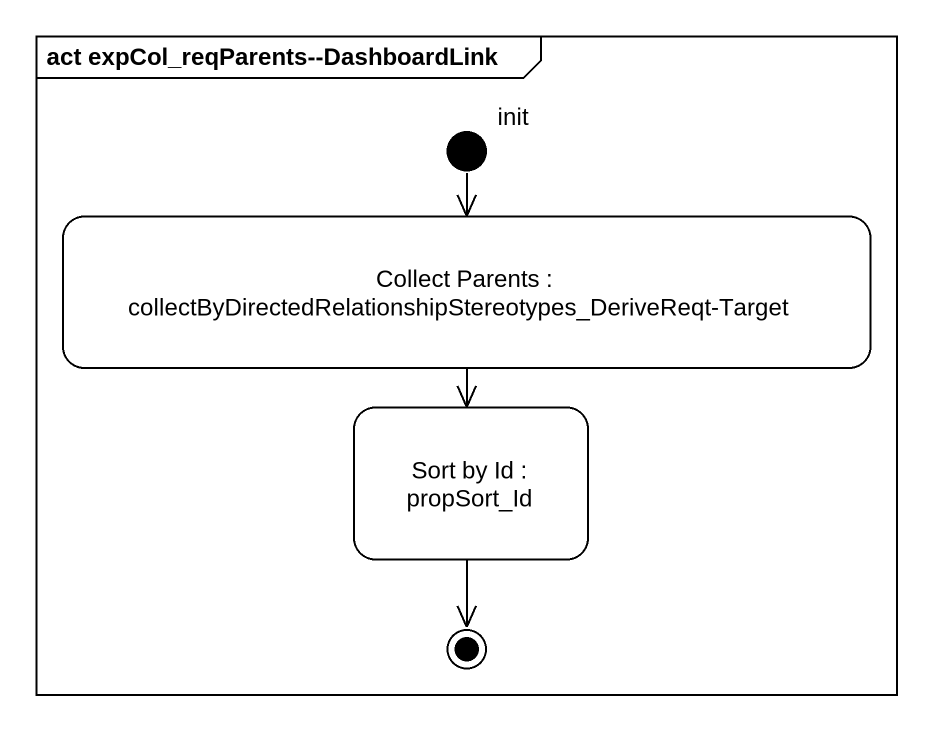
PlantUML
@startuml
mainframe act expCol_reqParents--DashboardLink
hide empty description
state init <<start>>
state "Collect Parents : collectByDirectedRelationshipStereotypes_DeriveReqt-Target" as Collect_Parents
state "Sort by Id : propSort_Id" as Sort_by_Id
init --> Collect_Parents
Collect_Parents --> Sort_by_Id
Sort_by_Id --> [*]
@enduml
